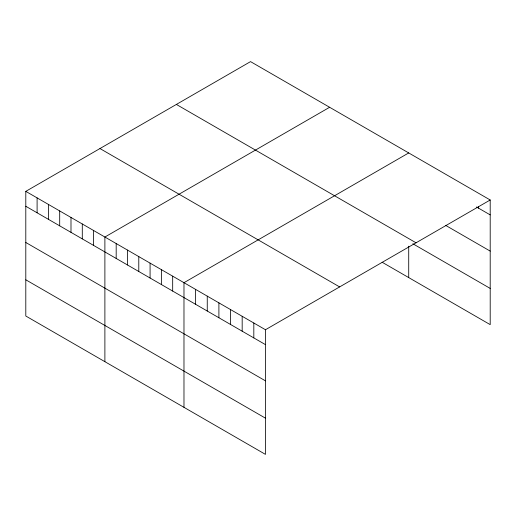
<?xml version="1.0" encoding="UTF-8"?>
<svg xmlns="http://www.w3.org/2000/svg" width="516" height="516" viewBox="0 0 516 516"><rect width="100%" height="100%" fill="white"/><g stroke="black" fill="none" stroke-linecap="round" stroke-linejoin="round"><path stroke-width="0.77" d="M490.2 199.982L265.463 329.737L265.463 454.383L25.8 316.018L25.8 191.365L250.537 61.617L490.2 199.982L490.2 324.635L382.13 262.238M329.627 107.276L104.89 237.031L104.89 361.677M408.717 152.936L183.98 282.691L183.98 407.337M476.507 206.98L490.2 214.888M445.689 225.408L490.2 251.105M176.375 104.432L416.038 242.804M412.826 243.745L490.2 288.418M99.962 148.55L339.625 286.915M25.8 191.365L265.463 329.737M25.8 206.271L265.463 344.636M25.8 242.488L265.463 380.853M25.8 279.801L265.463 418.166M478.558 206.6L478.558 208.167M408.717 246.203L408.717 277.589M253.82 323.016L253.82 337.922M242.178 316.295L242.178 331.201M230.542 309.574L230.542 324.48M218.9 302.853L218.9 317.759M207.258 296.132L207.258 311.038M195.616 289.411L195.616 304.317M172.679 276.17L172.679 291.069M161.379 269.642L161.379 284.548M150.079 263.121L150.079 278.027M138.785 256.6L138.785 271.5M127.484 250.073L127.484 264.979M116.184 243.552L116.184 258.458M93.59 230.504L93.59 245.41M82.289 223.983L82.289 238.889M70.995 217.462L70.995 232.361M59.695 210.934L59.695 225.84M48.394 204.413L48.394 219.319M37.1 197.892L37.1 212.792"/></g></svg>
